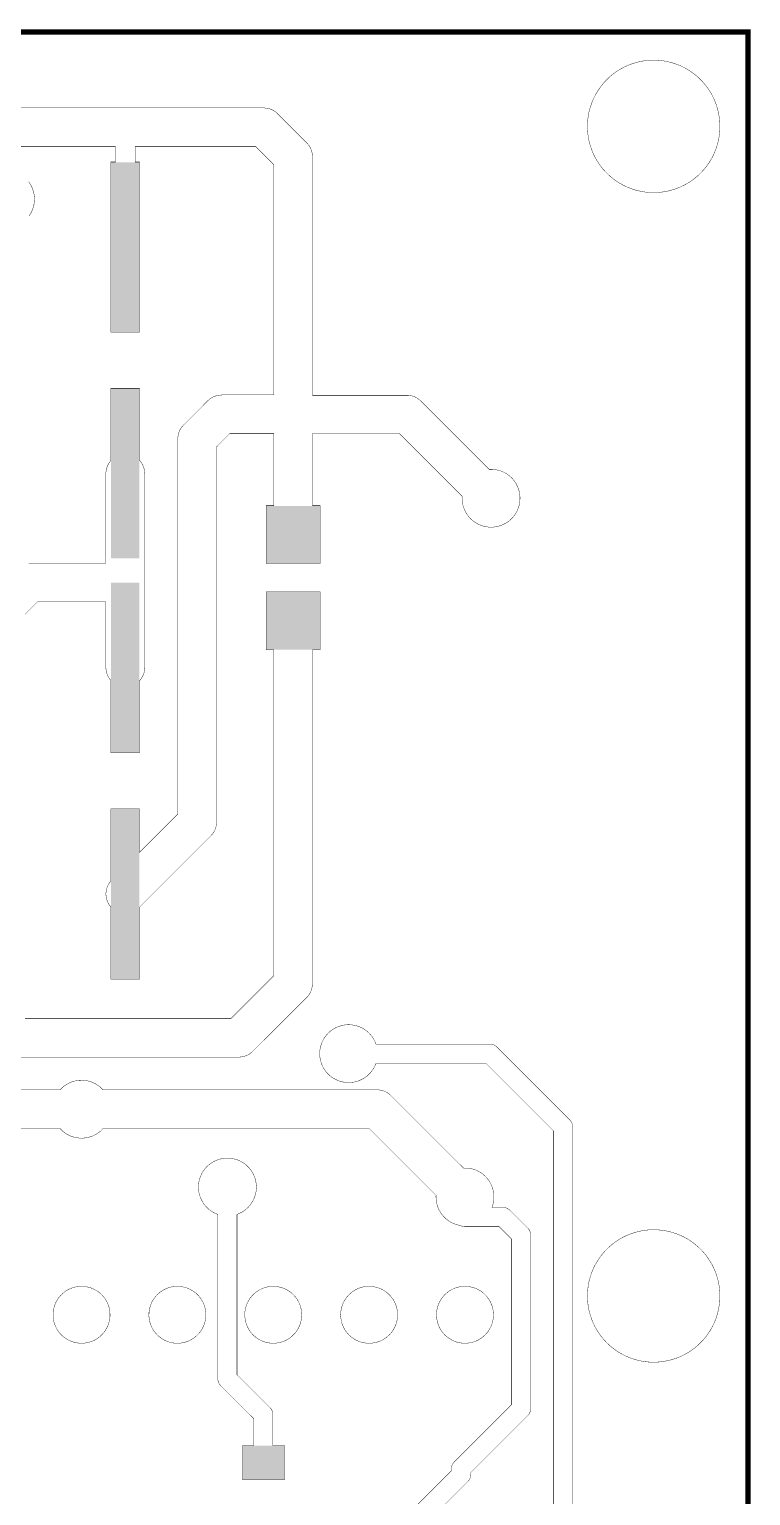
# Model space of a CAD drawing. Extents: x 0 to 3.15, y 0 to 4.33.
# Drawn here: x 2.4 to 3.152, y 2.803 to 4.333 of the extents above; entities that cross this region are included whole.
import ezdxf

# ---------------------------------------------------------------- set-up
doc = ezdxf.new("R2010")
doc.units = 0
for name, color, linetype in [('Board_Outline', 13, 'CONTINUOUS'), ('Edge_Top', 16, 'CONTINUOUS'), ('Top_Paste', 4, 'CONTINUOUS')]:
    doc.layers.add(name, color=color, linetype=linetype)

msp = doc.modelspace()

# ---------------------------------------------------------------- linework, layer by layer
at = {"layer": 'Board_Outline', "linetype": 'CONTINUOUS', "const_width": 0.0055}
msp.add_lwpolyline([(0, 0), (3.1496, 0), (3.1496, 4.3307), (0, 4.3307), (0, 0)], dxfattribs=at)
at = {"layer": 'Edge_Top', "linetype": 'CONTINUOUS', "const_width": 0.0004}
for points in [[(3.1203, 4.2319), (3.1202, 4.2301), (3.1201, 4.2282), (3.12, 4.2264), (3.1198, 4.2246), (3.1196, 4.2227), (3.1193, 4.2209), (3.119, 4.2191), (3.1186, 4.2173), (3.1182, 4.2155), (3.1178, 4.2138), (3.1172, 4.212), (3.1167, 4.2102), (3.1161, 4.2085), (3.1154, 4.2068), (3.1147, 4.2051), (3.114, 4.2034), (3.1132, 4.2018), (3.1124, 4.2001), (3.1115, 4.1985), (3.1106, 4.1969), (3.1096, 4.1953), (3.1086, 4.1938), (3.1076, 4.1923), (3.1065, 4.1908), (3.1054, 4.1893), (3.1042, 4.1879), (3.103, 4.1865), (3.1018, 4.1852), (3.1005, 4.1838), (3.0992, 4.1825), (3.0979, 4.1813), (3.0965, 4.18), (3.0951, 4.1789), (3.0937, 4.1777), (3.0922, 4.1766), (3.0907, 4.1755), (3.0892, 4.1745), (3.0877, 4.1735), (3.0861, 4.1726), (3.0845, 4.1716), (3.0829, 4.1708), (3.0812, 4.17), (3.0796, 4.1692), (3.0779, 4.1684), (3.0762, 4.1678), (3.0745, 4.1671), (3.0727, 4.1665), (3.071, 4.166), (3.0692, 4.1655), (3.0674, 4.165), (3.0656, 4.1646), (3.0638, 4.1642), (3.062, 4.1639), (3.0602, 4.1637), (3.0584, 4.1635), (3.0565, 4.1633), (3.0547, 4.1632), (3.0529, 4.1631), (3.051, 4.1631), (3.0492, 4.1631), (3.0474, 4.1632), (3.0455, 4.1633), (3.0437, 4.1635), (3.0419, 4.1637), (3.0401, 4.164), (3.0383, 4.1643), (3.0365, 4.1647), (3.0347, 4.1651), (3.0329, 4.1655), (3.0311, 4.166), (3.0294, 4.1666), (3.0276, 4.1672), (3.0259, 4.1679), (3.0242, 4.1685), (3.0225, 4.1693), (3.0209, 4.1701), (3.0192, 4.1709), (3.0176, 4.1718), (3.016, 4.1727), (3.0144, 4.1736), (3.0129, 4.1746), (3.0114, 4.1757), (3.0099, 4.1768), (3.0084, 4.1779), (3.007, 4.179), (3.0056, 4.1802), (3.0043, 4.1814), (3.0029, 4.1827), (3.0016, 4.184), (3.0004, 4.1853), (2.9991, 4.1867), (2.9979, 4.1881), (2.9968, 4.1895), (2.9957, 4.191), (2.9946, 4.1925), (2.9936, 4.194), (2.9926, 4.1956), (2.9916, 4.1971), (2.9907, 4.1987), (2.9898, 4.2003), (2.989, 4.202), (2.9882, 4.2036), (2.9875, 4.2053), (2.9868, 4.207), (2.9862, 4.2088), (2.9856, 4.2105), (2.985, 4.2122), (2.9845, 4.214), (2.984, 4.2158), (2.9836, 4.2176), (2.9833, 4.2194), (2.9829, 4.2212), (2.9827, 4.223), (2.9825, 4.2248), (2.9823, 4.2267), (2.9822, 4.2285), (2.9821, 4.2303), (2.9821, 4.2322), (2.9821, 4.234), (2.9822, 4.2358), (2.9823, 4.2377), (2.9825, 4.2395), (2.9827, 4.2413), (2.9829, 4.2431), (2.9833, 4.2449), (2.9836, 4.2468), (2.984, 4.2485), (2.9845, 4.2503), (2.985, 4.2521), (2.9856, 4.2538), (2.9862, 4.2556), (2.9868, 4.2573), (2.9875, 4.259), (2.9882, 4.2607), (2.989, 4.2623), (2.9898, 4.264), (2.9907, 4.2656), (2.9916, 4.2672), (2.9926, 4.2688), (2.9936, 4.2703), (2.9946, 4.2718), (2.9957, 4.2733), (2.9968, 4.2748), (2.9979, 4.2762), (2.9991, 4.2776), (3.0003, 4.279), (3.0016, 4.2803), (3.0029, 4.2816), (3.0042, 4.2829), (3.0056, 4.2841), (3.007, 4.2853), (3.0084, 4.2865), (3.0099, 4.2876), (3.0114, 4.2887), (3.0129, 4.2897), (3.0144, 4.2907), (3.016, 4.2916), (3.0176, 4.2926), (3.0192, 4.2934), (3.0209, 4.2943), (3.0225, 4.295), (3.0242, 4.2958), (3.0259, 4.2965), (3.0276, 4.2971), (3.0294, 4.2977), (3.0311, 4.2983), (3.0329, 4.2988), (3.0347, 4.2993), (3.0364, 4.2997), (3.0382, 4.3), (3.04, 4.3004), (3.0419, 4.3006), (3.0437, 4.3009), (3.0455, 4.301), (3.0474, 4.3012), (3.0492, 4.3012), (3.051, 4.3013), (3.0529, 4.3012), (3.0547, 4.3012), (3.0565, 4.3011), (3.0584, 4.3009), (3.0602, 4.3007), (3.062, 4.3004), (3.0638, 4.3001), (3.0656, 4.2997), (3.0674, 4.2993), (3.0692, 4.2989), (3.071, 4.2984), (3.0727, 4.2978), (3.0744, 4.2972), (3.0762, 4.2966), (3.0779, 4.2959), (3.0796, 4.2952), (3.0812, 4.2944), (3.0829, 4.2936), (3.0845, 4.2927), (3.0861, 4.2918), (3.0877, 4.2908), (3.0892, 4.2899), (3.0907, 4.2888), (3.0922, 4.2877), (3.0937, 4.2866), (3.0951, 4.2855), (3.0965, 4.2843), (3.0979, 4.2831), (3.0992, 4.2818), (3.1005, 4.2805), (3.1018, 4.2792), (3.103, 4.2778), (3.1042, 4.2764), (3.1054, 4.275), (3.1065, 4.2736), (3.1076, 4.2721), (3.1086, 4.2706), (3.1096, 4.269), (3.1106, 4.2674), (3.1115, 4.2659), (3.1124, 4.2642), (3.1132, 4.2626), (3.114, 4.2609), (3.1147, 4.2593), (3.1154, 4.2576), (3.1161, 4.2558), (3.1167, 4.2541), (3.1172, 4.2524), (3.1178, 4.2506), (3.1182, 4.2488), (3.1186, 4.247), (3.119, 4.2452), (3.1193, 4.2434), (3.1196, 4.2416), (3.1198, 4.2398), (3.12, 4.2379), (3.1201, 4.2361), (3.1202, 4.2343), (3.1203, 4.2324), (3.1203, 4.2319)], [(2.3508, 4.2514), (2.5007, 4.2514), (2.501, 4.2514), (2.645, 4.2514), (2.6461, 4.2513), (2.6471, 4.2512), (2.6481, 4.2511), (2.6492, 4.2509), (2.6502, 4.2506), (2.6512, 4.2503), (2.6522, 4.2499), (2.6531, 4.2495), (2.6541, 4.249), (2.655, 4.2485), (2.6559, 4.2479), (2.6567, 4.2473), (2.6575, 4.2466), (2.6583, 4.2459), (2.6591, 4.2452), (2.6593, 4.2449), (2.6896, 4.2146), (2.6903, 4.2138), (2.691, 4.213), (2.6916, 4.2122), (2.6922, 4.2113), (2.6927, 4.2104), (2.6932, 4.2095), (2.6936, 4.2085), (2.694, 4.2075), (2.6943, 4.2065), (2.6946, 4.2055), (2.6948, 4.2045), (2.695, 4.2034), (2.6951, 4.2024), (2.6952, 4.2014), (2.6952, 4.2003), (2.6952, 4.1999), (2.6952, 3.9515), (2.6955, 3.9515), (2.7945, 3.9515), (2.7956, 3.9515), (2.7966, 3.9514), (2.7977, 3.9512), (2.7987, 3.951), (2.7997, 3.9507), (2.8007, 3.9504), (2.8017, 3.95), (2.8027, 3.9496), (2.8036, 3.9491), (2.8045, 3.9486), (2.8054, 3.948), (2.8062, 3.9474), (2.807, 3.9467), (2.8078, 3.946), (2.8086, 3.9452), (2.8088, 3.945), (2.8795, 3.8743), (2.8802, 3.8743), (2.8815, 3.8743), (2.8828, 3.8743), (2.8841, 3.8742), (2.8854, 3.8741), (2.8867, 3.8739), (2.888, 3.8736), (2.8893, 3.8733), (2.8905, 3.873), (2.8918, 3.8726), (2.893, 3.8721), (2.8942, 3.8716), (2.8954, 3.871), (2.8965, 3.8704), (2.8977, 3.8697), (2.8988, 3.869), (2.8998, 3.8682), (2.9008, 3.8674), (2.9018, 3.8665), (2.9028, 3.8656), (2.9037, 3.8647), (2.9046, 3.8637), (2.9054, 3.8627), (2.9062, 3.8616), (2.9069, 3.8605), (2.9076, 3.8594), (2.9082, 3.8582), (2.9088, 3.8571), (2.9094, 3.8559), (2.9098, 3.8547), (2.9103, 3.8534), (2.9106, 3.8522), (2.911, 3.8509), (2.9112, 3.8496), (2.9114, 3.8483), (2.9116, 3.847), (2.9117, 3.8457), (2.9117, 3.8444), (2.9117, 3.8431), (2.9116, 3.8418), (2.9115, 3.8405), (2.9113, 3.8392), (2.9111, 3.8379), (2.9108, 3.8366), (2.9104, 3.8354), (2.91, 3.8341), (2.9095, 3.8329), (2.909, 3.8317), (2.9085, 3.8305), (2.9078, 3.8293), (2.9072, 3.8282), (2.9065, 3.8271), (2.9057, 3.826), (2.9049, 3.825), (2.904, 3.824), (2.9031, 3.8231), (2.9022, 3.8221), (2.9012, 3.8213), (2.9002, 3.8204), (2.8992, 3.8196), (2.8981, 3.8189), (2.897, 3.8182), (2.8958, 3.8175), (2.8947, 3.817), (2.8935, 3.8164), (2.8922, 3.8159), (2.891, 3.8155), (2.8898, 3.8151), (2.8885, 3.8148), (2.8872, 3.8145), (2.8859, 3.8143), (2.8846, 3.8141), (2.8833, 3.814), (2.882, 3.814), (2.8807, 3.814), (2.8794, 3.814), (2.8781, 3.8142), (2.8768, 3.8143), (2.8755, 3.8146), (2.8742, 3.8149), (2.8729, 3.8152), (2.8717, 3.8156), (2.8704, 3.8161), (2.8692, 3.8166), (2.868, 3.8171), (2.8669, 3.8177), (2.8658, 3.8184), (2.8646, 3.8191), (2.8636, 3.8199), (2.8625, 3.8207), (2.8615, 3.8215), (2.8606, 3.8224), (2.8596, 3.8233), (2.8588, 3.8243), (2.8579, 3.8253), (2.8571, 3.8264), (2.8564, 3.8274), (2.8557, 3.8286), (2.855, 3.8297), (2.8544, 3.8309), (2.8539, 3.832), (2.8534, 3.8333), (2.8529, 3.8345), (2.8525, 3.8357), (2.8522, 3.837), (2.8519, 3.8383), (2.8517, 3.8396), (2.8515, 3.8409), (2.8514, 3.8422), (2.8513, 3.8435), (2.8513, 3.8448), (2.8514, 3.8462), (2.8508, 3.8468), (2.7858, 3.9118), (2.7854, 3.9118), (2.6952, 3.9118), (2.6952, 3.9114), (2.6952, 3.8364), (2.6961, 3.8364), (2.7032, 3.8364), (2.7032, 3.776), (2.6468, 3.776), (2.6468, 3.8364), (2.6548, 3.8364), (2.6548, 3.8364), (2.6548, 3.9115), (2.6548, 3.9115), (2.6088, 3.9115), (2.6086, 3.9113), (2.5952, 3.8978), (2.5952, 3.8975), (2.5952, 3.5057), (2.5951, 3.5046), (2.595, 3.5036), (2.5948, 3.5026), (2.5946, 3.5015), (2.5944, 3.5005), (2.594, 3.4995), (2.5937, 3.4985), (2.5932, 3.4976), (2.5928, 3.4966), (2.5922, 3.4957), (2.5917, 3.4948), (2.5911, 3.494), (2.5904, 3.4932), (2.5897, 3.4924), (2.589, 3.4916), (2.5887, 3.4914), (2.5149, 3.4176), (2.5149, 3.4168), (2.5149, 3.3424), (2.485, 3.3424), (2.485, 3.4177), (2.485, 3.4177), (2.4843, 3.4185), (2.4836, 3.4193), (2.483, 3.4202), (2.4825, 3.4211), (2.482, 3.422), (2.4815, 3.423), (2.4811, 3.4239), (2.4808, 3.4249), (2.4805, 3.4259), (2.4802, 3.427), (2.48, 3.428), (2.4799, 3.429), (2.4798, 3.4301), (2.4798, 3.4311), (2.4798, 3.4322), (2.4799, 3.4332), (2.48, 3.4343), (2.4802, 3.4353), (2.4804, 3.4363), (2.4807, 3.4373), (2.4811, 3.4383), (2.4815, 3.4393), (2.4819, 3.4402), (2.4824, 3.4412), (2.483, 3.4421), (2.4835, 3.4429), (2.4842, 3.4438), (2.4848, 3.4446), (2.485, 3.4448), (2.485, 3.52), (2.5149, 3.52), (2.5149, 3.4747), (2.5158, 3.4756), (2.5548, 3.5146), (2.5548, 3.5151), (2.5548, 3.9067), (2.5548, 3.9078), (2.555, 3.9088), (2.5551, 3.9099), (2.5553, 3.9109), (2.5556, 3.9119), (2.5559, 3.9129), (2.5563, 3.9139), (2.5567, 3.9148), (2.5572, 3.9158), (2.5577, 3.9167), (2.5583, 3.9176), (2.5589, 3.9184), (2.5596, 3.9192), (2.5603, 3.92), (2.561, 3.9208), (2.5613, 3.921), (2.5865, 3.9463), (2.5873, 3.947), (2.5881, 3.9477), (2.589, 3.9483), (2.5899, 3.9489), (2.5908, 3.9494), (2.5917, 3.9499), (2.5927, 3.9503), (2.5936, 3.9507), (2.5946, 3.951), (2.5956, 3.9513), (2.5967, 3.9515), (2.5977, 3.9517), (2.5987, 3.9518), (2.5998, 3.9518), (2.6008, 3.9519), (2.6012, 3.9519), (2.6548, 3.9519), (2.6548, 3.9529), (2.6548, 4.1924), (2.6542, 4.1929), (2.6361, 4.211), (2.6358, 4.211), (2.5102, 4.211), (2.5102, 4.2107), (2.5102, 4.195), (2.5107, 4.195), (2.5149, 4.195), (2.5149, 4.0174), (2.485, 4.0174), (2.485, 4.195), (2.4853, 4.195)], [(2.4853, 4.195), (2.4898, 4.195), (2.4898, 4.1954), (2.4898, 4.211), (2.4895, 4.211), (2.3583, 4.211)], [(2.3992, 4.1743), (2.3999, 4.1732), (2.4006, 4.1721), (2.4013, 4.171), (2.4019, 4.1698), (2.4025, 4.1687), (2.403, 4.1674), (2.4035, 4.1662), (2.4039, 4.165), (2.4042, 4.1637), (2.4045, 4.1624), (2.4048, 4.1611), (2.405, 4.1598), (2.4051, 4.1585), (2.4052, 4.1572), (2.4052, 4.1559), (2.4051, 4.1546), (2.405, 4.1533), (2.4049, 4.152), (2.4047, 4.1507), (2.4044, 4.1494), (2.4041, 4.1482), (2.4037, 4.1469), (2.4033, 4.1457), (2.4028, 4.1445), (2.4023, 4.1433), (2.4017, 4.1421), (2.401, 4.1409), (2.4003, 4.1398), (2.3996, 4.1387)], [(2.3993, 3.7764), (2.4004, 3.7764), (2.4008, 3.7764), (2.4798, 3.7764), (2.4798, 3.7767), (2.4798, 3.8705), (2.4798, 3.8716), (2.48, 3.8726), (2.4801, 3.8736), (2.4803, 3.8747), (2.4806, 3.8757), (2.4809, 3.8767), (2.4813, 3.8777), (2.4817, 3.8786), (2.4822, 3.8796), (2.4827, 3.8805), (2.4833, 3.8814), (2.4839, 3.8822), (2.4846, 3.883), (2.485, 3.8836), (2.485, 3.8836), (2.485, 3.9588), (2.5149, 3.9588), (2.5149, 3.8836), (2.5156, 3.8828), (2.5163, 3.8819), (2.5169, 3.8811), (2.5174, 3.8802), (2.5179, 3.8793), (2.5184, 3.8783), (2.5188, 3.8774), (2.5191, 3.8764), (2.5194, 3.8754), (2.5197, 3.8743), (2.5199, 3.8733), (2.52, 3.8723), (2.5201, 3.8712), (2.5202, 3.8702), (2.5202, 3.7557), (2.5202, 3.7554), (2.5202, 3.6669), (2.5201, 3.6659), (2.52, 3.6648), (2.5198, 3.6638), (2.5196, 3.6627), (2.5194, 3.6617), (2.519, 3.6607), (2.5187, 3.6597), (2.5182, 3.6588), (2.5178, 3.6579), (2.5172, 3.6569), (2.5167, 3.6561), (2.5161, 3.6552), (2.5154, 3.6544), (2.5149, 3.6538), (2.5149, 3.6538), (2.5149, 3.5786), (2.485, 3.5786), (2.485, 3.6538), (2.4843, 3.6546), (2.4837, 3.6555), (2.4831, 3.6563), (2.4826, 3.6572), (2.482, 3.6581), (2.4816, 3.6591), (2.4812, 3.6601), (2.4808, 3.661), (2.4805, 3.662), (2.4803, 3.6631), (2.4801, 3.6641), (2.4799, 3.6651), (2.4798, 3.6662), (2.4798, 3.6672), (2.4798, 3.736), (2.4795, 3.736), (2.4083, 3.736), (2.4083, 3.736), (2.3952, 3.7228)], [(2.3955, 3.3014), (2.6007, 3.3014), (2.601, 3.3014), (2.6103, 3.3014), (2.6103, 3.3014), (2.6548, 3.3459), (2.6548, 3.346), (2.6548, 3.686), (2.6533, 3.686), (2.6468, 3.686), (2.6468, 3.7464), (2.7032, 3.7464), (2.7032, 3.686), (2.6952, 3.686), (2.6952, 3.686), (2.6952, 3.337), (2.6951, 3.336), (2.695, 3.3349), (2.6948, 3.3339), (2.6946, 3.3329), (2.6944, 3.3319), (2.694, 3.3309), (2.6937, 3.3299), (2.6932, 3.3289), (2.6928, 3.328), (2.6922, 3.3271), (2.6917, 3.3262), (2.6911, 3.3253), (2.6904, 3.3245), (2.6897, 3.3237), (2.689, 3.323), (2.6887, 3.3227), (2.6325, 3.2666), (2.6317, 3.2659), (2.6309, 3.2652), (2.6301, 3.2646), (2.6292, 3.264), (2.6283, 3.2635), (2.6274, 3.263), (2.6264, 3.2626), (2.6254, 3.2622), (2.6244, 3.2619), (2.6234, 3.2616), (2.6224, 3.2614), (2.6214, 3.2612), (2.6203, 3.2611), (2.6193, 3.261), (2.6182, 3.261), (2.6178, 3.261), (2.5993, 3.261), (2.5989, 3.261), (2.1743, 3.261)], [(2.9465, 1.3921), (2.9465, 3.1842), (2.9463, 3.1844), (2.8762, 3.2545), (2.8759, 3.2545), (2.7615, 3.2545), (2.761, 3.2533), (2.7605, 3.2521), (2.7599, 3.2509), (2.7593, 3.2498), (2.7586, 3.2486), (2.7579, 3.2475), (2.7571, 3.2465), (2.7563, 3.2454), (2.7555, 3.2444), (2.7546, 3.2435), (2.7536, 3.2426), (2.7527, 3.2417), (2.7517, 3.2408), (2.7506, 3.2401), (2.7495, 3.2393), (2.7484, 3.2386), (2.7473, 3.238), (2.7461, 3.2374), (2.7449, 3.2368), (2.7437, 3.2363), (2.7424, 3.2359), (2.7412, 3.2355), (2.7399, 3.2352), (2.7386, 3.2349), (2.7373, 3.2347), (2.736, 3.2345), (2.7347, 3.2344), (2.7334, 3.2344), (2.7321, 3.2344), (2.7308, 3.2345), (2.7295, 3.2346), (2.7282, 3.2348), (2.7269, 3.235), (2.7256, 3.2353), (2.7244, 3.2356), (2.7231, 3.236), (2.7219, 3.2365), (2.7207, 3.237), (2.7195, 3.2376), (2.7183, 3.2382), (2.7172, 3.2388), (2.7161, 3.2395), (2.715, 3.2403), (2.714, 3.2411), (2.713, 3.2419), (2.712, 3.2428), (2.7111, 3.2438), (2.7102, 3.2447), (2.7094, 3.2457), (2.7086, 3.2468), (2.7078, 3.2479), (2.7071, 3.249), (2.7065, 3.2501), (2.7059, 3.2513), (2.7053, 3.2525), (2.7048, 3.2537), (2.7044, 3.2549), (2.704, 3.2562), (2.7036, 3.2574), (2.7033, 3.2587), (2.7031, 3.26), (2.703, 3.2613), (2.7028, 3.2626), (2.7028, 3.2639), (2.7028, 3.2652), (2.7028, 3.2666), (2.703, 3.2679), (2.7031, 3.2692), (2.7034, 3.2705), (2.7036, 3.2717), (2.704, 3.273), (2.7044, 3.2743), (2.7048, 3.2755), (2.7053, 3.2767), (2.7059, 3.2779), (2.7065, 3.2791), (2.7071, 3.2802), (2.7078, 3.2813), (2.7086, 3.2824), (2.7094, 3.2834), (2.7102, 3.2844), (2.7111, 3.2854), (2.712, 3.2863), (2.713, 3.2872), (2.714, 3.2881), (2.715, 3.2889), (2.7161, 3.2896), (2.7172, 3.2903), (2.7184, 3.291), (2.7195, 3.2916), (2.7207, 3.2922), (2.7219, 3.2927), (2.7231, 3.2931), (2.7244, 3.2935), (2.7257, 3.2939), (2.7269, 3.2942), (2.7282, 3.2944), (2.7295, 3.2946), (2.7308, 3.2947), (2.7321, 3.2948), (2.7335, 3.2948), (2.7348, 3.2947), (2.7361, 3.2946), (2.7374, 3.2944), (2.7387, 3.2942), (2.74, 3.294), (2.7412, 3.2936), (2.7425, 3.2932), (2.7437, 3.2928), (2.7449, 3.2923), (2.7461, 3.2918), (2.7473, 3.2912), (2.7484, 3.2905), (2.7495, 3.2898), (2.7506, 3.2891), (2.7517, 3.2883), (2.7527, 3.2874), (2.7537, 3.2866), (2.7546, 3.2857), (2.7555, 3.2847), (2.7563, 3.2837), (2.7572, 3.2827), (2.7579, 3.2816), (2.7586, 3.2805), (2.7593, 3.2794), (2.7599, 3.2782), (2.7605, 3.277), (2.761, 3.2758), (2.7615, 3.2746), (2.7616, 3.2746), (2.8806, 3.2746), (2.8814, 3.2746), (2.8822, 3.2744), (2.8829, 3.2743), (2.8837, 3.274), (2.8844, 3.2737), (2.8851, 3.2734), (2.8858, 3.273), (2.8864, 3.2725), (2.887, 3.272), (2.8876, 3.2715), (2.8878, 3.2713), (2.9638, 3.1953), (2.9643, 3.1947), (2.9648, 3.194), (2.9652, 3.1934), (2.9656, 3.1927), (2.9659, 3.192), (2.9662, 3.1912), (2.9664, 3.1905), (2.9665, 3.1897), (2.9666, 3.1889), (2.9666, 3.1881), (2.9666, 3.1878), (2.9666, 1.3874)], [(1.0073, 3.2268), (2.4319, 3.2268), (2.4321, 3.227), (2.433, 3.228), (2.4339, 3.2289), (2.4349, 3.2297), (2.436, 3.2306), (2.437, 3.2313), (2.4381, 3.2321), (2.4392, 3.2327), (2.4404, 3.2334), (2.4416, 3.234), (2.4428, 3.2345), (2.444, 3.235), (2.4452, 3.2354), (2.4465, 3.2357), (2.4478, 3.2361), (2.449, 3.2363), (2.4503, 3.2365), (2.4516, 3.2367), (2.453, 3.2367), (2.4543, 3.2368), (2.4556, 3.2368), (2.4569, 3.2367), (2.4582, 3.2365), (2.4595, 3.2363), (2.4608, 3.2361), (2.4621, 3.2358), (2.4633, 3.2354), (2.4646, 3.235), (2.4658, 3.2345), (2.467, 3.234), (2.4682, 3.2334), (2.4693, 3.2328), (2.4704, 3.2321), (2.4715, 3.2314), (2.4726, 3.2306), (2.4736, 3.2298), (2.4746, 3.2289), (2.4756, 3.228), (2.4765, 3.2271), (2.4768, 3.2268), (2.4771, 3.2268), (2.7633, 3.2268), (2.7643, 3.2267), (2.7654, 3.2266), (2.7664, 3.2264), (2.7675, 3.2262), (2.7685, 3.226), (2.7695, 3.2256), (2.7704, 3.2253), (2.7714, 3.2248), (2.7723, 3.2244), (2.7733, 3.2238), (2.7741, 3.2233), (2.775, 3.2227), (2.7758, 3.222), (2.7766, 3.2213), (2.7773, 3.2206), (2.7776, 3.2203), (2.8527, 3.1452), (2.8532, 3.1452), (2.8545, 3.1452), (2.8558, 3.1452), (2.8572, 3.1451), (2.8585, 3.145), (2.8598, 3.1447), (2.861, 3.1445), (2.8623, 3.1442), (2.8636, 3.1438), (2.8648, 3.1434), (2.866, 3.1429), (2.8672, 3.1423), (2.8684, 3.1418), (2.8695, 3.1411), (2.8707, 3.1404), (2.8718, 3.1397), (2.8728, 3.1389), (2.8738, 3.1381), (2.8748, 3.1372), (2.8758, 3.1363), (2.8767, 3.1354), (2.8775, 3.1344), (2.8783, 3.1333), (2.8791, 3.1323), (2.8798, 3.1312), (2.8805, 3.1301), (2.8811, 3.1289), (2.8817, 3.1277), (2.8822, 3.1265), (2.8827, 3.1253), (2.8831, 3.1241), (2.8835, 3.1228), (2.8838, 3.1215), (2.8841, 3.1202), (2.8843, 3.1189), (2.8844, 3.1176), (2.8845, 3.1163), (2.8845, 3.115), (2.8845, 3.1137), (2.8844, 3.1124), (2.8843, 3.1111), (2.8841, 3.1098), (2.8838, 3.1085), (2.8835, 3.1073), (2.8831, 3.106), (2.8827, 3.1048), (2.8825, 3.1041), (2.8837, 3.1041), (2.8943, 3.1041), (2.8951, 3.1041), (2.8959, 3.1039), (2.8966, 3.1038), (2.8974, 3.1035), (2.8981, 3.1032), (2.8988, 3.1029), (2.8995, 3.1025), (2.9001, 3.102), (2.9007, 3.1015), (2.9013, 3.101), (2.9015, 3.1008), (2.9201, 3.0822), (2.9206, 3.0816), (2.9211, 3.081), (2.9215, 3.0803), (2.9218, 3.0796), (2.9222, 3.0789), (2.9224, 3.0782), (2.9226, 3.0774), (2.9227, 3.0766), (2.9228, 3.0759), (2.9228, 3.0751), (2.9228, 3.0748), (2.9228, 2.8938), (2.9228, 2.893), (2.9227, 2.8922), (2.9225, 2.8915), (2.9223, 2.8907), (2.922, 2.89), (2.9216, 2.8893), (2.9212, 2.8886), (2.9208, 2.8879), (2.9203, 2.8873), (2.9197, 2.8868), (2.9195, 2.8866), (2.8603, 2.8274), (2.8603, 2.8273), (2.8603, 2.8248), (2.8602, 2.824), (2.8601, 2.8232), (2.8599, 2.8224), (2.8597, 2.8217), (2.8593, 2.821), (2.859, 2.8203), (2.8586, 2.8196), (2.8581, 2.819), (2.8576, 2.8184), (2.857, 2.8178), (2.8568, 2.8176), (2.7559, 2.7167)], [(2.7449, 2.7341), (2.8403, 2.8295), (2.8402, 2.83), (2.8403, 2.8321), (2.8403, 2.8329), (2.8405, 2.8336), (2.8407, 2.8344), (2.8409, 2.8351), (2.8412, 2.8359), (2.8416, 2.8366), (2.842, 2.8372), (2.8425, 2.8379), (2.843, 2.8384), (2.8435, 2.839), (2.8437, 2.8392), (2.9028, 2.8982), (2.9027, 2.8982), (2.9027, 3.0712), (2.9025, 3.0714), (2.8899, 3.084), (2.8898, 3.084), (2.854, 3.084), (2.8533, 3.0841), (2.8525, 3.0842), (2.8517, 3.0844), (2.851, 3.0846), (2.8502, 3.0849), (2.8495, 3.0852), (2.8495, 3.0852), (2.8482, 3.0855), (2.847, 3.0858), (2.8457, 3.0861), (2.8444, 3.0865), (2.8432, 3.087), (2.842, 3.0875), (2.8408, 3.088), (2.8397, 3.0886), (2.8385, 3.0893), (2.8374, 3.09), (2.8364, 3.0908), (2.8353, 3.0916), (2.8343, 3.0924), (2.8333, 3.0933), (2.8324, 3.0942), (2.8315, 3.0952), (2.8307, 3.0962), (2.8299, 3.0973), (2.8292, 3.0983), (2.8285, 3.0994), (2.8278, 3.1006), (2.8272, 3.1017), (2.8266, 3.1029), (2.8261, 3.1042), (2.8257, 3.1054), (2.8253, 3.1066), (2.825, 3.1079), (2.8247, 3.1092), (2.8245, 3.1105), (2.8243, 3.1118), (2.8242, 3.1131), (2.8241, 3.1144), (2.8241, 3.1157), (2.8242, 3.1167), (2.8239, 3.1169), (2.7544, 3.1864), (2.7538, 3.1864), (2.4767, 3.1864), (2.4765, 3.1861), (2.4755, 3.1851), (2.4746, 3.1842), (2.4736, 3.1833), (2.4726, 3.1825), (2.4715, 3.1818), (2.4704, 3.181), (2.4693, 3.1804), (2.4681, 3.1797), (2.467, 3.1792), (2.4658, 3.1786), (2.4645, 3.1782), (2.4633, 3.1778), (2.462, 3.1774), (2.4608, 3.1771), (2.4595, 3.1768), (2.4582, 3.1766), (2.4569, 3.1765), (2.4556, 3.1764), (2.4542, 3.1764), (2.4529, 3.1764), (2.4516, 3.1765), (2.4503, 3.1767), (2.449, 3.1769), (2.4477, 3.1771), (2.4465, 3.1774), (2.4452, 3.1778), (2.444, 3.1782), (2.4427, 3.1787), (2.4415, 3.1792), (2.4404, 3.1798), (2.4392, 3.1804), (2.4381, 3.1811), (2.437, 3.1818), (2.4359, 3.1826), (2.4349, 3.1834), (2.4339, 3.1843), (2.433, 3.1852), (2.4321, 3.1862), (2.4319, 3.1864), (2.4315, 3.1864), (1.0148, 3.1864)], [(2.6224, 2.8557), (2.634, 2.8557), (2.634, 2.8572), (2.634, 2.8837), (2.6336, 2.884), (2.5992, 2.9184), (2.5987, 2.919), (2.5982, 2.9196), (2.5978, 2.9203), (2.5974, 2.921), (2.5971, 2.9217), (2.5969, 2.9224), (2.5967, 2.9232), (2.5966, 2.924), (2.5965, 2.9248), (2.5965, 2.9256), (2.5965, 2.9258), (2.5965, 3.0969), (2.5964, 3.0969), (2.5952, 3.0973), (2.594, 3.0979), (2.5928, 3.0984), (2.5916, 3.099), (2.5905, 3.0997), (2.5894, 3.1004), (2.5883, 3.1012), (2.5873, 3.102), (2.5863, 3.1029), (2.5854, 3.1038), (2.5844, 3.1047), (2.5836, 3.1057), (2.5827, 3.1067), (2.5819, 3.1078), (2.5812, 3.1088), (2.5805, 3.11), (2.5799, 3.1111), (2.5793, 3.1123), (2.5787, 3.1135), (2.5782, 3.1147), (2.5778, 3.1159), (2.5774, 3.1172), (2.5771, 3.1184), (2.5768, 3.1197), (2.5766, 3.121), (2.5765, 3.1223), (2.5764, 3.1236), (2.5763, 3.1249), (2.5763, 3.1263), (2.5764, 3.1276), (2.5765, 3.1289), (2.5767, 3.1302), (2.5769, 3.1315), (2.5772, 3.1327), (2.5776, 3.134), (2.578, 3.1353), (2.5784, 3.1365), (2.579, 3.1377), (2.5795, 3.1389), (2.5801, 3.14), (2.5808, 3.1412), (2.5815, 3.1423), (2.5823, 3.1433), (2.5831, 3.1444), (2.5839, 3.1454), (2.5848, 3.1463), (2.5858, 3.1473), (2.5867, 3.1481), (2.5877, 3.149), (2.5888, 3.1498), (2.5899, 3.1505), (2.591, 3.1512), (2.5921, 3.1519), (2.5933, 3.1525), (2.5945, 3.153), (2.5957, 3.1535), (2.5969, 3.154), (2.5982, 3.1543), (2.5994, 3.1547), (2.6007, 3.155), (2.602, 3.1552), (2.6033, 3.1554), (2.6046, 3.1555), (2.6059, 3.1555), (2.6073, 3.1555), (2.6086, 3.1555), (2.6099, 3.1553), (2.6112, 3.1552), (2.6125, 3.1549), (2.6137, 3.1546), (2.615, 3.1543), (2.6163, 3.1539), (2.6175, 3.1535), (2.6187, 3.1529), (2.6199, 3.1524), (2.6211, 3.1518), (2.6222, 3.1511), (2.6233, 3.1504), (2.6244, 3.1497), (2.6254, 3.1489), (2.6264, 3.148), (2.6274, 3.1471), (2.6283, 3.1462), (2.6292, 3.1452), (2.63, 3.1442), (2.6308, 3.1432), (2.6316, 3.1421), (2.6323, 3.141), (2.633, 3.1399), (2.6336, 3.1387), (2.6341, 3.1375), (2.6346, 3.1363), (2.6351, 3.1351), (2.6355, 3.1338), (2.6358, 3.1326), (2.6361, 3.1313), (2.6363, 3.13), (2.6365, 3.1287), (2.6366, 3.1274), (2.6367, 3.1261), (2.6367, 3.1248), (2.6366, 3.1235), (2.6365, 3.1222), (2.6364, 3.1209), (2.6362, 3.1196), (2.6359, 3.1183), (2.6355, 3.117), (2.6352, 3.1158), (2.6347, 3.1145), (2.6342, 3.1133), (2.6337, 3.1121), (2.6331, 3.111), (2.6324, 3.1098), (2.6317, 3.1087), (2.631, 3.1076), (2.6302, 3.1066), (2.6294, 3.1056), (2.6285, 3.1046), (2.6276, 3.1037), (2.6266, 3.1028), (2.6256, 3.1019), (2.6246, 3.1011), (2.6235, 3.1004), (2.6224, 3.0996), (2.6213, 3.099), (2.6201, 3.0984), (2.6189, 3.0978), (2.6177, 3.0973), (2.6165, 3.0968), (2.6165, 3.0965), (2.6165, 2.9294), (2.6171, 2.9289), (2.6513, 2.8947), (2.6518, 2.8941), (2.6523, 2.8935), (2.6527, 2.8928), (2.6531, 2.8921), (2.6534, 2.8914), (2.6536, 2.8907), (2.6538, 2.8899), (2.654, 2.8891), (2.654, 2.8883), (2.654, 2.8875), (2.654, 2.8873), (2.654, 2.8557), (2.6542, 2.8557), (2.6659, 2.8557), (2.6659, 2.8199), (2.6222, 2.8199), (2.6222, 2.8557), (2.6224, 2.8557)], [(3.1203, 3.0114), (3.1202, 3.0096), (3.1201, 3.0078), (3.12, 3.0059), (3.1198, 3.0041), (3.1196, 3.0023), (3.1193, 3.0005), (3.119, 2.9987), (3.1186, 2.9969), (3.1182, 2.9951), (3.1178, 2.9933), (3.1172, 2.9915), (3.1167, 2.9898), (3.1161, 2.988), (3.1154, 2.9863), (3.1147, 2.9846), (3.114, 2.9829), (3.1132, 2.9813), (3.1124, 2.9796), (3.1115, 2.978), (3.1106, 2.9764), (3.1096, 2.9749), (3.1086, 2.9733), (3.1076, 2.9718), (3.1065, 2.9703), (3.1054, 2.9689), (3.1042, 2.9674), (3.103, 2.966), (3.1018, 2.9647), (3.1005, 2.9634), (3.0992, 2.9621), (3.0979, 2.9608), (3.0965, 2.9596), (3.0951, 2.9584), (3.0937, 2.9572), (3.0922, 2.9561), (3.0907, 2.9551), (3.0892, 2.954), (3.0877, 2.953), (3.0861, 2.9521), (3.0845, 2.9512), (3.0829, 2.9503), (3.0812, 2.9495), (3.0796, 2.9487), (3.0779, 2.948), (3.0762, 2.9473), (3.0745, 2.9466), (3.0727, 2.9461), (3.071, 2.9455), (3.0692, 2.945), (3.0674, 2.9445), (3.0656, 2.9441), (3.0638, 2.9438), (3.062, 2.9435), (3.0602, 2.9432), (3.0584, 2.943), (3.0565, 2.9428), (3.0547, 2.9427), (3.0529, 2.9426), (3.051, 2.9426), (3.0492, 2.9426), (3.0474, 2.9427), (3.0455, 2.9428), (3.0437, 2.943), (3.0419, 2.9432), (3.0401, 2.9435), (3.0383, 2.9438), (3.0365, 2.9442), (3.0347, 2.9446), (3.0329, 2.9451), (3.0311, 2.9456), (3.0294, 2.9461), (3.0276, 2.9467), (3.0259, 2.9474), (3.0242, 2.9481), (3.0225, 2.9488), (3.0209, 2.9496), (3.0192, 2.9504), (3.0176, 2.9513), (3.016, 2.9522), (3.0144, 2.9532), (3.0129, 2.9542), (3.0114, 2.9552), (3.0099, 2.9563), (3.0084, 2.9574), (3.007, 2.9585), (3.0056, 2.9597), (3.0043, 2.961), (3.0029, 2.9622), (3.0016, 2.9635), (3.0004, 2.9649), (2.9991, 2.9662), (2.9979, 2.9676), (2.9968, 2.9691), (2.9957, 2.9705), (2.9946, 2.972), (2.9936, 2.9735), (2.9926, 2.9751), (2.9916, 2.9767), (2.9907, 2.9782), (2.9898, 2.9799), (2.989, 2.9815), (2.9882, 2.9832), (2.9875, 2.9849), (2.9868, 2.9866), (2.9862, 2.9883), (2.9856, 2.99), (2.985, 2.9918), (2.9845, 2.9935), (2.984, 2.9953), (2.9836, 2.9971), (2.9833, 2.9989), (2.9829, 3.0007), (2.9827, 3.0025), (2.9825, 3.0044), (2.9823, 3.0062), (2.9822, 3.008), (2.9821, 3.0099), (2.9821, 3.0117), (2.9821, 3.0135), (2.9822, 3.0154), (2.9823, 3.0172), (2.9825, 3.019), (2.9827, 3.0208), (2.9829, 3.0227), (2.9833, 3.0245), (2.9836, 3.0263), (2.984, 3.0281), (2.9845, 3.0298), (2.985, 3.0316), (2.9856, 3.0334), (2.9862, 3.0351), (2.9868, 3.0368), (2.9875, 3.0385), (2.9882, 3.0402), (2.989, 3.0419), (2.9898, 3.0435), (2.9907, 3.0451), (2.9916, 3.0467), (2.9926, 3.0483), (2.9936, 3.0498), (2.9946, 3.0514), (2.9957, 3.0529), (2.9968, 3.0543), (2.9979, 3.0557), (2.9991, 3.0571), (3.0003, 3.0585), (3.0016, 3.0598), (3.0029, 3.0611), (3.0042, 3.0624), (3.0056, 3.0636), (3.007, 3.0648), (3.0084, 3.066), (3.0099, 3.0671), (3.0114, 3.0682), (3.0129, 3.0692), (3.0144, 3.0702), (3.016, 3.0712), (3.0176, 3.0721), (3.0192, 3.073), (3.0209, 3.0738), (3.0225, 3.0746), (3.0242, 3.0753), (3.0259, 3.076), (3.0276, 3.0767), (3.0294, 3.0773), (3.0311, 3.0778), (3.0329, 3.0783), (3.0347, 3.0788), (3.0364, 3.0792), (3.0382, 3.0796), (3.04, 3.0799), (3.0419, 3.0802), (3.0437, 3.0804), (3.0455, 3.0806), (3.0474, 3.0807), (3.0492, 3.0808), (3.051, 3.0808), (3.0529, 3.0808), (3.0547, 3.0807), (3.0565, 3.0806), (3.0584, 3.0804), (3.0602, 3.0802), (3.062, 3.0799), (3.0638, 3.0796), (3.0656, 3.0793), (3.0674, 3.0789), (3.0692, 3.0784), (3.071, 3.0779), (3.0727, 3.0773), (3.0744, 3.0768), (3.0762, 3.0761), (3.0779, 3.0754), (3.0796, 3.0747), (3.0812, 3.0739), (3.0829, 3.0731), (3.0845, 3.0722), (3.0861, 3.0713), (3.0877, 3.0704), (3.0892, 3.0694), (3.0907, 3.0683), (3.0922, 3.0673), (3.0937, 3.0662), (3.0951, 3.065), (3.0965, 3.0638), (3.0979, 3.0626), (3.0992, 3.0613), (3.1005, 3.06), (3.1018, 3.0587), (3.103, 3.0574), (3.1042, 3.056), (3.1054, 3.0545), (3.1065, 3.0531), (3.1076, 3.0516), (3.1086, 3.0501), (3.1096, 3.0485), (3.1106, 3.047), (3.1115, 3.0454), (3.1124, 3.0438), (3.1132, 3.0421), (3.114, 3.0405), (3.1147, 3.0388), (3.1154, 3.0371), (3.1161, 3.0354), (3.1167, 3.0336), (3.1172, 3.0319), (3.1178, 3.0301), (3.1182, 3.0283), (3.1186, 3.0266), (3.119, 3.0248), (3.1193, 3.0229), (3.1196, 3.0211), (3.1198, 3.0193), (3.12, 3.0175), (3.1201, 3.0156), (3.1202, 3.0138), (3.1203, 3.012), (3.1203, 3.0114)], [(2.484, 2.9918), (2.484, 2.9905), (2.4839, 2.9892), (2.4837, 2.9879), (2.4835, 2.9866), (2.4832, 2.9853), (2.4829, 2.984), (2.4825, 2.9828), (2.4821, 2.9815), (2.4816, 2.9803), (2.481, 2.9791), (2.4804, 2.9779), (2.4798, 2.9768), (2.4791, 2.9757), (2.4784, 2.9746), (2.4776, 2.9736), (2.4767, 2.9726), (2.4758, 2.9716), (2.4749, 2.9707), (2.4739, 2.9698), (2.4729, 2.9689), (2.4719, 2.9681), (2.4708, 2.9674), (2.4697, 2.9667), (2.4686, 2.966), (2.4674, 2.9654), (2.4662, 2.9648), (2.465, 2.9643), (2.4638, 2.9639), (2.4625, 2.9635), (2.4613, 2.9632), (2.46, 2.9629), (2.4587, 2.9627), (2.4574, 2.9625), (2.4561, 2.9624), (2.4548, 2.9624), (2.4535, 2.9624), (2.4521, 2.9624), (2.4508, 2.9626), (2.4495, 2.9627), (2.4482, 2.963), (2.447, 2.9633), (2.4457, 2.9636), (2.4445, 2.964), (2.4432, 2.9645), (2.442, 2.965), (2.4408, 2.9656), (2.4397, 2.9662), (2.4386, 2.9669), (2.4375, 2.9676), (2.4364, 2.9684), (2.4354, 2.9692), (2.4344, 2.97), (2.4334, 2.9709), (2.4325, 2.9719), (2.4316, 2.9729), (2.4308, 2.9739), (2.43, 2.9749), (2.4293, 2.976), (2.4286, 2.9771), (2.428, 2.9783), (2.4274, 2.9795), (2.4269, 2.9807), (2.4264, 2.9819), (2.426, 2.9831), (2.4256, 2.9844), (2.4253, 2.9857), (2.4251, 2.987), (2.4249, 2.9883), (2.4247, 2.9896), (2.4246, 2.9909), (2.4246, 2.9922), (2.4247, 2.9935), (2.4247, 2.9948), (2.4249, 2.9961), (2.4251, 2.9974), (2.4254, 2.9987), (2.4257, 3), (2.4261, 3.0012), (2.4265, 3.0025), (2.427, 3.0037), (2.4275, 3.0049), (2.4281, 3.006), (2.4288, 3.0072), (2.4295, 3.0083), (2.4302, 3.0094), (2.431, 3.0104), (2.4318, 3.0114), (2.4327, 3.0124), (2.4336, 3.0134), (2.4346, 3.0142), (2.4356, 3.0151), (2.4366, 3.0159), (2.4377, 3.0167), (2.4388, 3.0174), (2.4399, 3.018), (2.4411, 3.0186), (2.4423, 3.0192), (2.4435, 3.0197), (2.4447, 3.0202), (2.446, 3.0205), (2.4472, 3.0209), (2.4485, 3.0212), (2.4498, 3.0214), (2.4511, 3.0216), (2.4524, 3.0217), (2.4537, 3.0217), (2.4551, 3.0217), (2.4564, 3.0217), (2.4577, 3.0216), (2.459, 3.0214), (2.4603, 3.0211), (2.4615, 3.0208), (2.4628, 3.0205), (2.4641, 3.0201), (2.4653, 3.0196), (2.4665, 3.0191), (2.4677, 3.0186), (2.4688, 3.0179), (2.47, 3.0173), (2.4711, 3.0166), (2.4721, 3.0158), (2.4732, 3.015), (2.4742, 3.0141), (2.4751, 3.0132), (2.476, 3.0123), (2.4769, 3.0113), (2.4777, 3.0103), (2.4785, 3.0092), (2.4793, 3.0082), (2.4799, 3.007), (2.4806, 3.0059), (2.4812, 3.0047), (2.4817, 3.0035), (2.4822, 3.0023), (2.4826, 3.0011), (2.483, 2.9998), (2.4833, 2.9985), (2.4836, 2.9972), (2.4838, 2.9959), (2.4839, 2.9946), (2.484, 2.9933), (2.484, 2.992), (2.484, 2.9918)], [(2.584, 2.9918), (2.584, 2.9905), (2.5839, 2.9892), (2.5837, 2.9879), (2.5835, 2.9866), (2.5832, 2.9853), (2.5829, 2.984), (2.5825, 2.9828), (2.5821, 2.9815), (2.5816, 2.9803), (2.581, 2.9791), (2.5804, 2.9779), (2.5798, 2.9768), (2.5791, 2.9757), (2.5784, 2.9746), (2.5776, 2.9736), (2.5767, 2.9726), (2.5758, 2.9716), (2.5749, 2.9707), (2.5739, 2.9698), (2.5729, 2.9689), (2.5719, 2.9681), (2.5708, 2.9674), (2.5697, 2.9667), (2.5686, 2.966), (2.5674, 2.9654), (2.5662, 2.9648), (2.565, 2.9643), (2.5638, 2.9639), (2.5625, 2.9635), (2.5613, 2.9632), (2.56, 2.9629), (2.5587, 2.9627), (2.5574, 2.9625), (2.5561, 2.9624), (2.5548, 2.9624), (2.5535, 2.9624), (2.5521, 2.9624), (2.5508, 2.9626), (2.5495, 2.9627), (2.5482, 2.963), (2.547, 2.9633), (2.5457, 2.9636), (2.5445, 2.964), (2.5432, 2.9645), (2.542, 2.965), (2.5408, 2.9656), (2.5397, 2.9662), (2.5386, 2.9669), (2.5375, 2.9676), (2.5364, 2.9684), (2.5354, 2.9692), (2.5344, 2.97), (2.5334, 2.9709), (2.5325, 2.9719), (2.5316, 2.9729), (2.5308, 2.9739), (2.53, 2.9749), (2.5293, 2.976), (2.5286, 2.9771), (2.528, 2.9783), (2.5274, 2.9795), (2.5269, 2.9807), (2.5264, 2.9819), (2.526, 2.9831), (2.5256, 2.9844), (2.5253, 2.9857), (2.5251, 2.987), (2.5249, 2.9883), (2.5247, 2.9896), (2.5246, 2.9909), (2.5246, 2.9922), (2.5247, 2.9935), (2.5247, 2.9948), (2.5249, 2.9961), (2.5251, 2.9974), (2.5254, 2.9987), (2.5257, 3), (2.5261, 3.0012), (2.5265, 3.0025), (2.527, 3.0037), (2.5275, 3.0049), (2.5281, 3.006), (2.5288, 3.0072), (2.5295, 3.0083), (2.5302, 3.0094), (2.531, 3.0104), (2.5318, 3.0114), (2.5327, 3.0124), (2.5336, 3.0134), (2.5346, 3.0142), (2.5356, 3.0151), (2.5366, 3.0159), (2.5377, 3.0167), (2.5388, 3.0174), (2.5399, 3.018), (2.5411, 3.0186), (2.5423, 3.0192), (2.5435, 3.0197), (2.5447, 3.0202), (2.546, 3.0205), (2.5472, 3.0209), (2.5485, 3.0212), (2.5498, 3.0214), (2.5511, 3.0216), (2.5524, 3.0217), (2.5537, 3.0217), (2.5551, 3.0217), (2.5564, 3.0217), (2.5577, 3.0216), (2.559, 3.0214), (2.5603, 3.0211), (2.5615, 3.0208), (2.5628, 3.0205), (2.5641, 3.0201), (2.5653, 3.0196), (2.5665, 3.0191), (2.5677, 3.0186), (2.5688, 3.0179), (2.57, 3.0173), (2.5711, 3.0166), (2.5721, 3.0158), (2.5732, 3.015), (2.5742, 3.0141), (2.5751, 3.0132), (2.576, 3.0123), (2.5769, 3.0113), (2.5777, 3.0103), (2.5785, 3.0092), (2.5793, 3.0082), (2.5799, 3.007), (2.5806, 3.0059), (2.5812, 3.0047), (2.5817, 3.0035), (2.5822, 3.0023), (2.5826, 3.0011), (2.583, 2.9998), (2.5833, 2.9985), (2.5836, 2.9972), (2.5838, 2.9959), (2.5839, 2.9946), (2.584, 2.9933), (2.584, 2.992), (2.584, 2.9918)], [(2.684, 2.9918), (2.684, 2.9905), (2.6839, 2.9892), (2.6837, 2.9879), (2.6835, 2.9866), (2.6832, 2.9853), (2.6829, 2.984), (2.6825, 2.9828), (2.6821, 2.9815), (2.6816, 2.9803), (2.681, 2.9791), (2.6804, 2.9779), (2.6798, 2.9768), (2.6791, 2.9757), (2.6784, 2.9746), (2.6776, 2.9736), (2.6767, 2.9726), (2.6758, 2.9716), (2.6749, 2.9707), (2.6739, 2.9698), (2.6729, 2.9689), (2.6719, 2.9681), (2.6708, 2.9674), (2.6697, 2.9667), (2.6686, 2.966), (2.6674, 2.9654), (2.6662, 2.9648), (2.665, 2.9643), (2.6638, 2.9639), (2.6625, 2.9635), (2.6613, 2.9632), (2.66, 2.9629), (2.6587, 2.9627), (2.6574, 2.9625), (2.6561, 2.9624), (2.6548, 2.9624), (2.6535, 2.9624), (2.6521, 2.9624), (2.6508, 2.9626), (2.6495, 2.9627), (2.6482, 2.963), (2.647, 2.9633), (2.6457, 2.9636), (2.6445, 2.964), (2.6432, 2.9645), (2.642, 2.965), (2.6408, 2.9656), (2.6397, 2.9662), (2.6386, 2.9669), (2.6375, 2.9676), (2.6364, 2.9684), (2.6354, 2.9692), (2.6344, 2.97), (2.6334, 2.9709), (2.6325, 2.9719), (2.6316, 2.9729), (2.6308, 2.9739), (2.63, 2.9749), (2.6293, 2.976), (2.6286, 2.9771), (2.628, 2.9783), (2.6274, 2.9795), (2.6269, 2.9807), (2.6264, 2.9819), (2.626, 2.9831), (2.6256, 2.9844), (2.6253, 2.9857), (2.6251, 2.987), (2.6249, 2.9883), (2.6247, 2.9896), (2.6246, 2.9909), (2.6246, 2.9922), (2.6247, 2.9935), (2.6247, 2.9948), (2.6249, 2.9961), (2.6251, 2.9974), (2.6254, 2.9987), (2.6257, 3), (2.6261, 3.0012), (2.6265, 3.0025), (2.627, 3.0037), (2.6275, 3.0049), (2.6281, 3.006), (2.6288, 3.0072), (2.6295, 3.0083), (2.6302, 3.0094), (2.631, 3.0104), (2.6318, 3.0114), (2.6327, 3.0124), (2.6336, 3.0134), (2.6346, 3.0142), (2.6356, 3.0151), (2.6366, 3.0159), (2.6377, 3.0167), (2.6388, 3.0174), (2.6399, 3.018), (2.6411, 3.0186), (2.6423, 3.0192), (2.6435, 3.0197), (2.6447, 3.0202), (2.646, 3.0205), (2.6472, 3.0209), (2.6485, 3.0212), (2.6498, 3.0214), (2.6511, 3.0216), (2.6524, 3.0217), (2.6537, 3.0217), (2.6551, 3.0217), (2.6564, 3.0217), (2.6577, 3.0216), (2.659, 3.0214), (2.6603, 3.0211), (2.6615, 3.0208), (2.6628, 3.0205), (2.6641, 3.0201), (2.6653, 3.0196), (2.6665, 3.0191), (2.6677, 3.0186), (2.6688, 3.0179), (2.67, 3.0173), (2.6711, 3.0166), (2.6721, 3.0158), (2.6732, 3.015), (2.6742, 3.0141), (2.6751, 3.0132), (2.676, 3.0123), (2.6769, 3.0113), (2.6777, 3.0103), (2.6785, 3.0092), (2.6793, 3.0082), (2.6799, 3.007), (2.6806, 3.0059), (2.6812, 3.0047), (2.6817, 3.0035), (2.6822, 3.0023), (2.6826, 3.0011), (2.683, 2.9998), (2.6833, 2.9985), (2.6836, 2.9972), (2.6838, 2.9959), (2.6839, 2.9946), (2.684, 2.9933), (2.684, 2.992), (2.684, 2.9918)], [(2.784, 2.9918), (2.784, 2.9905), (2.7839, 2.9892), (2.7837, 2.9879), (2.7835, 2.9866), (2.7832, 2.9853), (2.7829, 2.984), (2.7825, 2.9828), (2.7821, 2.9815), (2.7816, 2.9803), (2.781, 2.9791), (2.7804, 2.9779), (2.7798, 2.9768), (2.7791, 2.9757), (2.7784, 2.9746), (2.7776, 2.9736), (2.7767, 2.9726), (2.7758, 2.9716), (2.7749, 2.9707), (2.7739, 2.9698), (2.7729, 2.9689), (2.7719, 2.9681), (2.7708, 2.9674), (2.7697, 2.9667), (2.7686, 2.966), (2.7674, 2.9654), (2.7662, 2.9648), (2.765, 2.9643), (2.7638, 2.9639), (2.7625, 2.9635), (2.7613, 2.9632), (2.76, 2.9629), (2.7587, 2.9627), (2.7574, 2.9625), (2.7561, 2.9624), (2.7548, 2.9624), (2.7535, 2.9624), (2.7521, 2.9624), (2.7508, 2.9626), (2.7495, 2.9627), (2.7482, 2.963), (2.747, 2.9633), (2.7457, 2.9636), (2.7445, 2.964), (2.7432, 2.9645), (2.742, 2.965), (2.7408, 2.9656), (2.7397, 2.9662), (2.7386, 2.9669), (2.7375, 2.9676), (2.7364, 2.9684), (2.7354, 2.9692), (2.7344, 2.97), (2.7334, 2.9709), (2.7325, 2.9719), (2.7316, 2.9729), (2.7308, 2.9739), (2.73, 2.9749), (2.7293, 2.976), (2.7286, 2.9771), (2.728, 2.9783), (2.7274, 2.9795), (2.7269, 2.9807), (2.7264, 2.9819), (2.726, 2.9831), (2.7256, 2.9844), (2.7253, 2.9857), (2.7251, 2.987), (2.7249, 2.9883), (2.7247, 2.9896), (2.7246, 2.9909), (2.7246, 2.9922), (2.7247, 2.9935), (2.7247, 2.9948), (2.7249, 2.9961), (2.7251, 2.9974), (2.7254, 2.9987), (2.7257, 3), (2.7261, 3.0012), (2.7265, 3.0025), (2.727, 3.0037), (2.7275, 3.0049), (2.7281, 3.006), (2.7288, 3.0072), (2.7295, 3.0083), (2.7302, 3.0094), (2.731, 3.0104), (2.7318, 3.0114), (2.7327, 3.0124), (2.7336, 3.0134), (2.7346, 3.0142), (2.7356, 3.0151), (2.7366, 3.0159), (2.7377, 3.0167), (2.7388, 3.0174), (2.7399, 3.018), (2.7411, 3.0186), (2.7423, 3.0192), (2.7435, 3.0197), (2.7447, 3.0202), (2.746, 3.0205), (2.7472, 3.0209), (2.7485, 3.0212), (2.7498, 3.0214), (2.7511, 3.0216), (2.7524, 3.0217), (2.7537, 3.0217), (2.7551, 3.0217), (2.7564, 3.0217), (2.7577, 3.0216), (2.759, 3.0214), (2.7603, 3.0211), (2.7615, 3.0208), (2.7628, 3.0205), (2.7641, 3.0201), (2.7653, 3.0196), (2.7665, 3.0191), (2.7677, 3.0186), (2.7688, 3.0179), (2.77, 3.0173), (2.7711, 3.0166), (2.7721, 3.0158), (2.7732, 3.015), (2.7742, 3.0141), (2.7751, 3.0132), (2.776, 3.0123), (2.7769, 3.0113), (2.7777, 3.0103), (2.7785, 3.0092), (2.7793, 3.0082), (2.7799, 3.007), (2.7806, 3.0059), (2.7812, 3.0047), (2.7817, 3.0035), (2.7822, 3.0023), (2.7826, 3.0011), (2.783, 2.9998), (2.7833, 2.9985), (2.7836, 2.9972), (2.7838, 2.9959), (2.7839, 2.9946), (2.784, 2.9933), (2.784, 2.992), (2.784, 2.9918)], [(2.884, 2.9918), (2.884, 2.9905), (2.8839, 2.9892), (2.8837, 2.9879), (2.8835, 2.9866), (2.8832, 2.9853), (2.8829, 2.984), (2.8825, 2.9828), (2.8821, 2.9815), (2.8816, 2.9803), (2.881, 2.9791), (2.8804, 2.9779), (2.8798, 2.9768), (2.8791, 2.9757), (2.8784, 2.9746), (2.8776, 2.9736), (2.8767, 2.9726), (2.8758, 2.9716), (2.8749, 2.9707), (2.8739, 2.9698), (2.8729, 2.9689), (2.8719, 2.9681), (2.8708, 2.9674), (2.8697, 2.9667), (2.8686, 2.966), (2.8674, 2.9654), (2.8662, 2.9648), (2.865, 2.9643), (2.8638, 2.9639), (2.8625, 2.9635), (2.8613, 2.9632), (2.86, 2.9629), (2.8587, 2.9627), (2.8574, 2.9625), (2.8561, 2.9624), (2.8548, 2.9624), (2.8535, 2.9624), (2.8521, 2.9624), (2.8508, 2.9626), (2.8495, 2.9627), (2.8482, 2.963), (2.847, 2.9633), (2.8457, 2.9636), (2.8445, 2.964), (2.8432, 2.9645), (2.842, 2.965), (2.8408, 2.9656), (2.8397, 2.9662), (2.8386, 2.9669), (2.8375, 2.9676), (2.8364, 2.9684), (2.8354, 2.9692), (2.8344, 2.97), (2.8334, 2.9709), (2.8325, 2.9719), (2.8316, 2.9729), (2.8308, 2.9739), (2.83, 2.9749), (2.8293, 2.976), (2.8286, 2.9771), (2.828, 2.9783), (2.8274, 2.9795), (2.8269, 2.9807), (2.8264, 2.9819), (2.826, 2.9831), (2.8256, 2.9844), (2.8253, 2.9857), (2.8251, 2.987), (2.8249, 2.9883), (2.8247, 2.9896), (2.8246, 2.9909), (2.8246, 2.9922), (2.8247, 2.9935), (2.8247, 2.9948), (2.8249, 2.9961), (2.8251, 2.9974), (2.8254, 2.9987), (2.8257, 3), (2.8261, 3.0012), (2.8265, 3.0025), (2.827, 3.0037), (2.8275, 3.0049), (2.8281, 3.006), (2.8288, 3.0072), (2.8295, 3.0083), (2.8302, 3.0094), (2.831, 3.0104), (2.8318, 3.0114), (2.8327, 3.0124), (2.8336, 3.0134), (2.8346, 3.0142), (2.8356, 3.0151), (2.8366, 3.0159), (2.8377, 3.0167), (2.8388, 3.0174), (2.8399, 3.018), (2.8411, 3.0186), (2.8423, 3.0192), (2.8435, 3.0197), (2.8447, 3.0202), (2.846, 3.0205), (2.8472, 3.0209), (2.8485, 3.0212), (2.8498, 3.0214), (2.8511, 3.0216), (2.8524, 3.0217), (2.8537, 3.0217), (2.8551, 3.0217), (2.8564, 3.0217), (2.8577, 3.0216), (2.859, 3.0214), (2.8603, 3.0211), (2.8615, 3.0208), (2.8628, 3.0205), (2.8641, 3.0201), (2.8653, 3.0196), (2.8665, 3.0191), (2.8677, 3.0186), (2.8688, 3.0179), (2.87, 3.0173), (2.8711, 3.0166), (2.8721, 3.0158), (2.8732, 3.015), (2.8742, 3.0141), (2.8751, 3.0132), (2.876, 3.0123), (2.8769, 3.0113), (2.8777, 3.0103), (2.8785, 3.0092), (2.8793, 3.0082), (2.8799, 3.007), (2.8806, 3.0059), (2.8812, 3.0047), (2.8817, 3.0035), (2.8822, 3.0023), (2.8826, 3.0011), (2.883, 2.9998), (2.8833, 2.9985), (2.8836, 2.9972), (2.8838, 2.9959), (2.8839, 2.9946), (2.884, 2.9933), (2.884, 2.992), (2.884, 2.9918)]]:
    msp.add_lwpolyline(points, dxfattribs=at)
at = {"layer": 'Top_Paste'}
for points in [[(2.4852, 4.1948), (2.5147, 4.1948), (2.4852, 4.0176), (2.5147, 4.0176)], [(2.4852, 3.9586), (2.5147, 3.9586), (2.4852, 3.7814), (2.5147, 3.7814)], [(2.647, 3.8362), (2.703, 3.8362), (2.647, 3.7762), (2.703, 3.7762)], [(2.4852, 3.756), (2.5147, 3.756), (2.4852, 3.5788), (2.5147, 3.5788)], [(2.647, 3.7462), (2.703, 3.7462), (2.647, 3.6862), (2.703, 3.6862)], [(2.4852, 3.5198), (2.5147, 3.5198), (2.4852, 3.3426), (2.5147, 3.3426)], [(2.6224, 2.8555), (2.6657, 2.8555), (2.6224, 2.8201), (2.6657, 2.8201)]]:
    msp.add_solid(points, dxfattribs=at)

doc.saveas('drawing.dxf')
